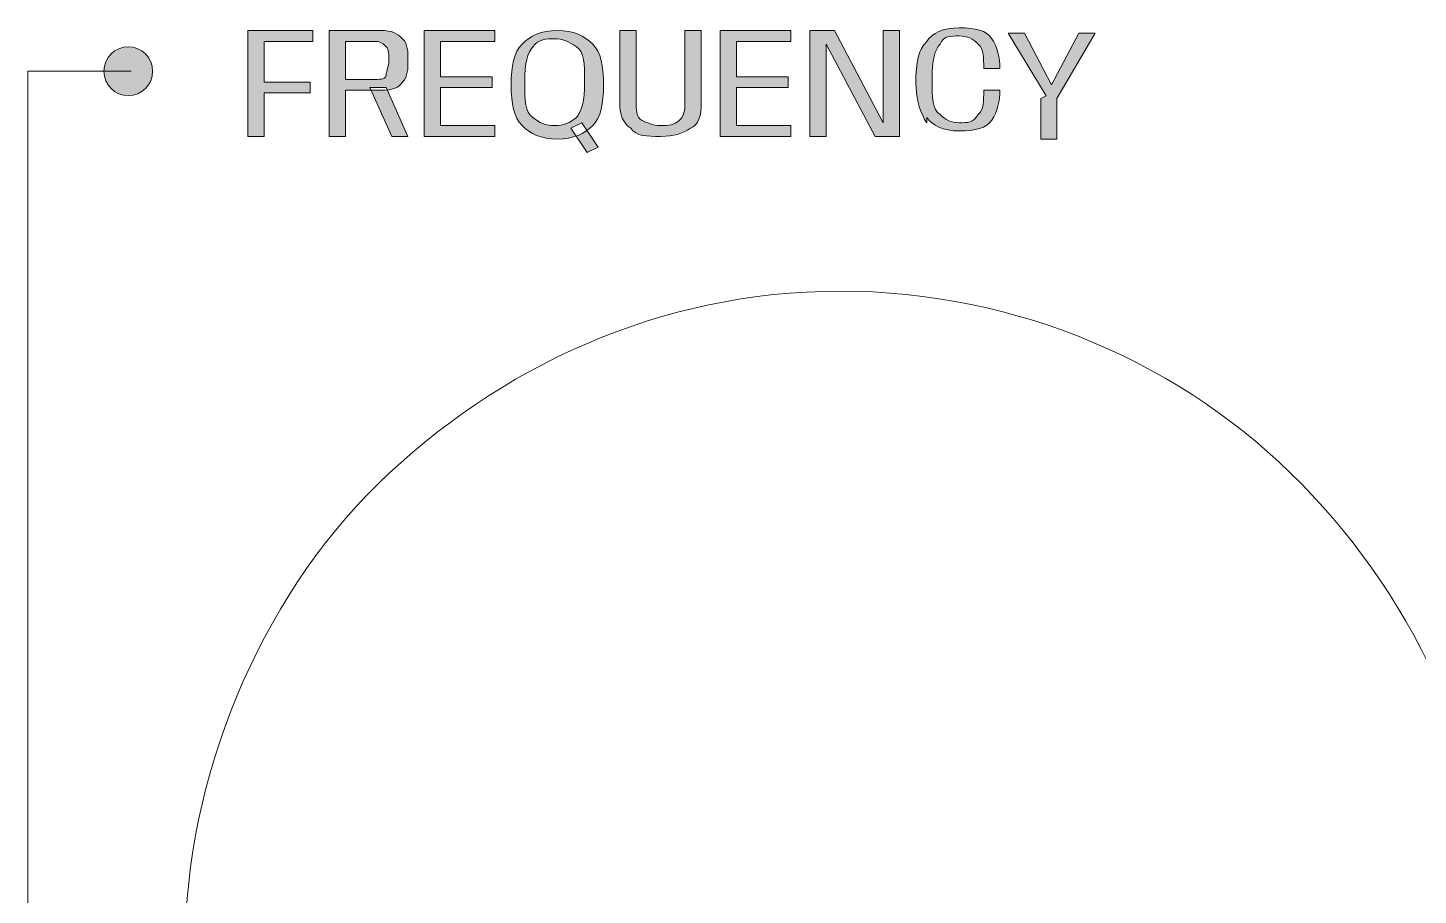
# Model space of a CAD drawing. Header units: millimetres. Extents: x 138 to 215, y 117 to 238.
# Drawn here: x 137.89 to 155.95, y 173.79 to 185.06 of the extents above; entities that cross this region are included whole.
import ezdxf

# ---------------------------------------------------------------- set-up
doc = ezdxf.new("R2010")
doc.units = ezdxf.units.MM
doc.header["$MEASUREMENT"] = 0
doc.layers.add('pink', color=7, linetype='Continuous', lineweight=0)

msp = doc.modelspace()

# ---------------------------------------------------------------- hatches: boundary and pattern name
at = {"layer": 'pink', "true_color": 0xf4a7b0, "transparency": 33554687}
h = msp.add_hatch(color=231, dxfattribs=at)
h.dxf.hatch_style = 2
h.paths.add_polyline_path([(140.75, 185.023), (141.596, 185.023), (141.596, 184.882), (140.961, 184.882), (140.961, 184.353), (141.561, 184.353), (141.561, 184.212), (140.961, 184.212), (140.961, 183.647), (140.75, 183.647)])
h = msp.add_hatch(color=231, dxfattribs=at)
h.dxf.hatch_style = 2
edge = h.paths.add_edge_path()
edge.add_spline(control_points=[(142.337, 184.282), (142.337, 184.282), (142.549, 184.282), (142.549, 184.282), (142.549, 184.282), (142.831, 183.647), (142.831, 183.647), (142.831, 183.647), (142.619, 183.647), (142.619, 183.647), (142.619, 183.647), (142.337, 184.282), (142.337, 184.282), (142.337, 184.282), (142.337, 184.282), (142.337, 184.282)], knot_values=[0, 0, 0, 0, 1, 1, 1, 2, 2, 2, 3, 3, 3, 4, 4, 4, 5, 5, 5, 5], degree=3, periodic=0)
edge = h.paths.add_edge_path()
edge.add_spline(control_points=[(142.408, 184.388), (142.478, 184.388), (142.549, 184.388), (142.549, 184.459), (142.549, 184.494), (142.584, 184.565), (142.584, 184.635), (142.584, 184.706), (142.584, 184.776), (142.549, 184.811), (142.513, 184.847), (142.478, 184.882), (142.408, 184.882), (142.408, 184.882), (142.02, 184.882), (142.02, 184.882), (142.02, 184.882), (142.02, 184.388), (142.02, 184.388), (142.02, 184.388), (142.408, 184.388), (142.408, 184.388), (142.408, 184.388), (142.408, 184.388), (142.408, 184.388)], knot_values=[0, 0, 0, 0, 1, 1, 1, 2, 2, 2, 3, 3, 3, 4, 4, 4, 5, 5, 5, 6, 6, 6, 7, 7, 7, 8, 8, 8, 8], degree=3, periodic=0)
edge.add_line((142.408, 184.388), (142.408, 184.388))
edge = h.paths.add_edge_path()
edge.add_spline(control_points=[(141.808, 185.023), (141.808, 185.023), (142.478, 185.023), (142.478, 185.023), (142.619, 185.023), (142.69, 184.988), (142.76, 184.917), (142.831, 184.847), (142.831, 184.741), (142.831, 184.635), (142.831, 184.529), (142.831, 184.423), (142.76, 184.353), (142.725, 184.282), (142.619, 184.247), (142.478, 184.247), (142.478, 184.247), (142.02, 184.247), (142.02, 184.247), (142.02, 184.247), (142.02, 183.647), (142.02, 183.647), (142.02, 183.647), (141.808, 183.647), (141.808, 183.647), (141.808, 183.647), (141.808, 185.023), (141.808, 185.023), (141.808, 185.023), (141.808, 185.023), (141.808, 185.023)], knot_values=[0, 0, 0, 0, 1, 1, 1, 2, 2, 2, 3, 3, 3, 4, 4, 4, 5, 5, 5, 6, 6, 6, 7, 7, 7, 8, 8, 8, 9, 9, 9, 10, 10, 10, 10], degree=3, periodic=0)
edge.add_line((141.808, 185.023), (141.808, 185.023))
h = msp.add_hatch(color=231, dxfattribs=at)
h.dxf.hatch_style = 2
h.paths.add_polyline_path([(143.043, 185.023), (143.96, 185.023), (143.96, 184.882), (143.254, 184.882), (143.254, 184.423), (143.925, 184.423), (143.925, 184.282), (143.254, 184.282), (143.254, 183.788), (143.96, 183.788), (143.96, 183.647), (143.043, 183.647), (143.043, 185.023)])
h = msp.add_hatch(color=231, dxfattribs=at)
h.dxf.hatch_style = 2
edge = h.paths.add_edge_path()
edge.add_spline(control_points=[(144.948, 183.753), (144.948, 183.753), (145.089, 183.824), (145.089, 183.824), (145.089, 183.824), (145.3, 183.506), (145.3, 183.506), (145.3, 183.506), (145.159, 183.436), (145.159, 183.436), (145.159, 183.436), (144.948, 183.753), (144.948, 183.753), (144.948, 183.753), (144.948, 183.753), (144.948, 183.753)], knot_values=[0, 0, 0, 0, 1, 1, 1, 2, 2, 2, 3, 3, 3, 4, 4, 4, 5, 5, 5, 5], degree=3, periodic=0)
edge = h.paths.add_edge_path()
edge.add_spline(control_points=[(145.018, 183.894), (145.089, 183.965), (145.124, 184.106), (145.124, 184.353), (145.124, 184.6), (145.124, 184.741), (145.018, 184.811), (144.912, 184.882), (144.842, 184.917), (144.736, 184.917), (144.63, 184.917), (144.524, 184.917), (144.454, 184.811), (144.383, 184.741), (144.348, 184.6), (144.348, 184.353), (144.348, 184.106), (144.348, 183.965), (144.454, 183.894), (144.524, 183.824), (144.63, 183.788), (144.736, 183.788), (144.842, 183.788), (144.948, 183.824), (145.018, 183.894), (145.018, 183.894), (145.018, 183.894), (145.018, 183.894)], knot_values=[0, 0, 0, 0, 1, 1, 1, 2, 2, 2, 3, 3, 3, 4, 4, 4, 5, 5, 5, 6, 6, 6, 7, 7, 7, 8, 8, 8, 9, 9, 9, 9], degree=3, periodic=0)
edge.add_line((145.018, 183.894), (145.018, 183.894))
edge = h.paths.add_edge_path()
edge.add_spline(control_points=[(144.313, 183.788), (144.207, 183.894), (144.171, 184.071), (144.171, 184.318), (144.171, 184.565), (144.207, 184.741), (144.313, 184.847), (144.418, 184.953), (144.56, 185.023), (144.771, 185.023), (144.983, 185.023), (145.124, 184.953), (145.23, 184.847), (145.336, 184.741), (145.371, 184.565), (145.371, 184.318), (145.371, 184.071), (145.336, 183.894), (145.23, 183.788), (145.124, 183.683), (144.983, 183.612), (144.771, 183.612), (144.56, 183.612), (144.418, 183.683), (144.313, 183.788)], knot_values=[0, 0, 0, 0, 1, 1, 1, 2, 2, 2, 3, 3, 3, 4, 4, 4, 5, 5, 5, 6, 6, 6, 7, 7, 7, 8, 8, 8, 8], degree=3, periodic=0)
edge.add_line((144.313, 183.788), (144.313, 183.788))
h = msp.add_hatch(color=231, dxfattribs=at)
h.dxf.hatch_style = 2
edge = h.paths.add_edge_path()
edge.add_spline(control_points=[(145.724, 183.753), (145.618, 183.824), (145.583, 183.93), (145.583, 184.071), (145.583, 184.071), (145.583, 185.023), (145.583, 185.023), (145.583, 185.023), (145.794, 185.023), (145.794, 185.023), (145.794, 185.023), (145.794, 184.106), (145.794, 184.106), (145.794, 184), (145.794, 183.894), (145.865, 183.859), (145.935, 183.824), (146.006, 183.788), (146.112, 183.788), (146.218, 183.788), (146.288, 183.788), (146.359, 183.859), (146.429, 183.93), (146.429, 184), (146.429, 184.106), (146.429, 184.106), (146.429, 185.023), (146.429, 185.023), (146.429, 185.023), (146.641, 185.023), (146.641, 185.023), (146.641, 185.023), (146.641, 184.071), (146.641, 184.071), (146.641, 183.93), (146.606, 183.788), (146.5, 183.753), (146.394, 183.683), (146.288, 183.647), (146.112, 183.647), (145.935, 183.647), (145.794, 183.647), (145.724, 183.753)], knot_values=[0, 0, 0, 0, 1, 1, 1, 2, 2, 2, 3, 3, 3, 4, 4, 4, 5, 5, 5, 6, 6, 6, 7, 7, 7, 8, 8, 8, 9, 9, 9, 10, 10, 10, 11, 11, 11, 12, 12, 12, 13, 13, 13, 14, 14, 14, 14], degree=3, periodic=0)
h = msp.add_hatch(color=231, dxfattribs=at)
h.dxf.hatch_style = 2
h.paths.add_polyline_path([(146.888, 185.023), (147.805, 185.023), (147.805, 184.882), (147.1, 184.882), (147.1, 184.423), (147.77, 184.423), (147.77, 184.282), (147.1, 184.282), (147.1, 183.788), (147.805, 183.788), (147.805, 183.647), (146.888, 183.647), (146.888, 185.023)])
h = msp.add_hatch(color=231, dxfattribs=at)
h.dxf.hatch_style = 2
h.paths.add_polyline_path([(148.052, 185.023), (148.37, 185.023), (149.005, 183.824), (149.005, 185.023), (149.216, 185.023), (149.216, 183.647), (148.899, 183.647), (148.264, 184.847), (148.264, 183.647), (148.052, 183.647)])
h = msp.add_hatch(color=231, dxfattribs=at)
h.dxf.hatch_style = 2
edge = h.paths.add_edge_path()
edge.add_spline(control_points=[(149.569, 183.824), (149.498, 183.93), (149.428, 184.106), (149.428, 184.353), (149.428, 184.6), (149.463, 184.776), (149.569, 184.882), (149.64, 184.988), (149.781, 185.058), (149.992, 185.058), (150.204, 185.058), (150.345, 185.023), (150.416, 184.917), (150.486, 184.811), (150.521, 184.67), (150.521, 184.529), (150.521, 184.529), (150.31, 184.529), (150.31, 184.529), (150.31, 184.67), (150.31, 184.776), (150.239, 184.847), (150.169, 184.917), (150.098, 184.953), (149.992, 184.953), (149.886, 184.953), (149.781, 184.953), (149.745, 184.847), (149.675, 184.776), (149.64, 184.635), (149.64, 184.388), (149.64, 184.141), (149.64, 184), (149.745, 183.93), (149.816, 183.859), (149.886, 183.824), (149.992, 183.824), (150.098, 183.824), (150.169, 183.824), (150.239, 183.93), (150.31, 184), (150.31, 184.106), (150.31, 184.247), (150.31, 184.247), (150.521, 184.247), (150.521, 184.247), (150.521, 184.106), (150.486, 183.965), (150.416, 183.859), (150.345, 183.753), (150.204, 183.718), (149.992, 183.718), (149.781, 183.718), (149.64, 183.788), (149.569, 183.894), (149.569, 183.894), (149.569, 183.824), (149.569, 183.824)], knot_values=[0, 0, 0, 0, 1, 1, 1, 2, 2, 2, 3, 3, 3, 4, 4, 4, 5, 5, 5, 6, 6, 6, 7, 7, 7, 8, 8, 8, 9, 9, 9, 10, 10, 10, 11, 11, 11, 12, 12, 12, 13, 13, 13, 14, 14, 14, 15, 15, 15, 16, 16, 16, 17, 17, 17, 18, 18, 18, 19, 19, 19, 19], degree=3, periodic=0)
h = msp.add_hatch(color=231, dxfattribs=at)
h.dxf.hatch_style = 2
h.paths.add_polyline_path([(151.121, 184.176), (150.627, 184.988), (150.839, 184.988), (151.192, 184.318), (151.545, 184.988), (151.756, 184.988), (151.262, 184.141), (151.262, 183.612), (151.051, 183.612), (151.051, 184.141)])
h = msp.add_hatch(color=231, dxfattribs=at)
h.dxf.hatch_style = 2
edge = h.paths.add_edge_path()
edge.add_arc((139.197, 184.494), 0.317, 0, 360)

# ---------------------------------------------------------------- linework, layer by layer
at = {"layer": 'pink', "color": 18, "lineweight": 0, "true_color": 0x000000}
for points in [[(140.75, 185.023), (141.596, 185.023), (141.596, 184.882), (140.961, 184.882), (140.961, 184.353), (141.561, 184.353), (141.561, 184.212), (140.961, 184.212), (140.961, 183.647), (140.75, 183.647)], [(140.75, 185.023), (141.596, 185.023), (141.596, 184.882), (140.961, 184.882), (140.961, 184.353), (141.561, 184.353), (141.561, 184.212), (140.961, 184.212), (140.961, 183.647), (140.75, 183.647)], [(143.043, 185.023), (143.96, 185.023), (143.96, 184.882), (143.254, 184.882), (143.254, 184.423), (143.925, 184.423), (143.925, 184.282), (143.254, 184.282), (143.254, 183.788), (143.96, 183.788), (143.96, 183.647), (143.043, 183.647), (143.043, 185.023)], [(143.043, 185.023), (143.96, 185.023), (143.96, 184.882), (143.254, 184.882), (143.254, 184.423), (143.925, 184.423), (143.925, 184.282), (143.254, 184.282), (143.254, 183.788), (143.96, 183.788), (143.96, 183.647), (143.043, 183.647), (143.043, 185.023)], [(146.888, 185.023), (147.805, 185.023), (147.805, 184.882), (147.1, 184.882), (147.1, 184.423), (147.77, 184.423), (147.77, 184.282), (147.1, 184.282), (147.1, 183.788), (147.805, 183.788), (147.805, 183.647), (146.888, 183.647), (146.888, 185.023)], [(146.888, 185.023), (147.805, 185.023), (147.805, 184.882), (147.1, 184.882), (147.1, 184.423), (147.77, 184.423), (147.77, 184.282), (147.1, 184.282), (147.1, 183.788), (147.805, 183.788), (147.805, 183.647), (146.888, 183.647), (146.888, 185.023)], [(148.052, 185.023), (148.37, 185.023), (149.005, 183.824), (149.005, 183.824), (149.005, 185.023), (149.216, 185.023), (149.216, 183.647), (148.899, 183.647), (148.264, 184.847), (148.264, 184.847), (148.264, 183.647), (148.052, 183.647)], [(148.052, 185.023), (148.37, 185.023), (149.005, 183.824), (149.005, 183.824), (149.005, 185.023), (149.216, 185.023), (149.216, 183.647), (148.899, 183.647), (148.264, 184.847), (148.264, 184.847), (148.264, 183.647), (148.052, 183.647)], [(151.121, 184.176), (150.627, 184.988), (150.839, 184.988), (151.192, 184.318), (151.192, 184.318), (151.545, 184.988), (151.756, 184.988), (151.262, 184.141), (151.262, 183.612), (151.051, 183.612), (151.051, 184.141)], [(151.121, 184.176), (150.627, 184.988), (150.839, 184.988), (151.192, 184.318), (151.192, 184.318), (151.545, 184.988), (151.756, 184.988), (151.262, 184.141), (151.262, 183.612), (151.051, 183.612), (151.051, 184.141)], [(142.337, 184.282), (142.549, 184.282), (142.831, 183.647), (142.619, 183.647)], [(142.337, 184.282), (142.549, 184.282), (142.831, 183.647), (142.619, 183.647)], [(144.948, 183.753), (145.089, 183.824), (145.3, 183.506), (145.159, 183.436)], [(144.948, 183.753), (145.089, 183.824), (145.3, 183.506), (145.159, 183.436)]]:
    msp.add_lwpolyline(points, close=True, dxfattribs=at)
at = {"layer": 'pink'}
for points in [[(140.75, 185.023), (141.596, 185.023), (141.596, 184.882), (140.961, 184.882), (140.961, 184.353), (141.561, 184.353), (141.561, 184.212), (140.961, 184.212), (140.961, 183.647), (140.75, 183.647)], [(143.043, 185.023), (143.96, 185.023), (143.96, 184.882), (143.254, 184.882), (143.254, 184.423), (143.925, 184.423), (143.925, 184.282), (143.254, 184.282), (143.254, 183.788), (143.96, 183.788), (143.96, 183.647), (143.043, 183.647), (143.043, 185.023)], [(146.888, 185.023), (147.805, 185.023), (147.805, 184.882), (147.1, 184.882), (147.1, 184.423), (147.77, 184.423), (147.77, 184.282), (147.1, 184.282), (147.1, 183.788), (147.805, 183.788), (147.805, 183.647), (146.888, 183.647), (146.888, 185.023)], [(148.052, 185.023), (148.37, 185.023), (149.005, 183.824), (149.005, 185.023), (149.216, 185.023), (149.216, 183.647), (148.899, 183.647), (148.264, 184.847), (148.264, 183.647), (148.052, 183.647)], [(151.121, 184.176), (150.627, 184.988), (150.839, 184.988), (151.192, 184.318), (151.545, 184.988), (151.756, 184.988), (151.262, 184.141), (151.262, 183.612), (151.051, 183.612), (151.051, 184.141)]]:
    msp.add_lwpolyline(points, close=True, dxfattribs=at)
at = {"layer": 'pink', "color": 231, "lineweight": 18, "true_color": 0xf4a7b0}
msp.add_lwpolyline([(155.778, 126.391), (155.778, 125.227), (137.892, 125.227), (137.892, 184.494), (139.233, 184.494)], dxfattribs=at)
at = {"layer": 'pink', "color": 18, "lineweight": 0, "true_color": 0x000000}
msp.add_circle((139.197, 184.494), 0.317, dxfattribs=at)
msp.add_circle((139.197, 184.494), 0.317, dxfattribs=at)
at = {"layer": 'pink'}
msp.add_circle((139.197, 184.494), 0.317, dxfattribs=at)
at = {"layer": 'pink', "color": 18, "lineweight": 0, "true_color": 0x000000}
for points, knots in [([(141.808, 185.023), (141.808, 185.023), (142.478, 185.023), (142.478, 185.023), (142.619, 185.023), (142.69, 184.988), (142.76, 184.917), (142.831, 184.847), (142.831, 184.741), (142.831, 184.635), (142.831, 184.529), (142.831, 184.423), (142.76, 184.353), (142.725, 184.282), (142.619, 184.247), (142.478, 184.247), (142.478, 184.247), (142.02, 184.247), (142.02, 184.247), (142.02, 184.247), (142.02, 183.647), (142.02, 183.647), (142.02, 183.647), (141.808, 183.647), (141.808, 183.647), (141.808, 183.647), (141.808, 185.023), (141.808, 185.023), (141.808, 185.023), (141.808, 185.023), (141.808, 185.023)], [0, 0, 0, 0, 1, 1, 1, 2, 2, 2, 3, 3, 3, 4, 4, 4, 5, 5, 5, 6, 6, 6, 7, 7, 7, 8, 8, 8, 9, 9, 9, 10, 10, 10, 10]), ([(141.808, 185.023), (141.808, 185.023), (142.478, 185.023), (142.478, 185.023), (142.619, 185.023), (142.69, 184.988), (142.76, 184.917), (142.831, 184.847), (142.831, 184.741), (142.831, 184.635), (142.831, 184.529), (142.831, 184.423), (142.76, 184.353), (142.725, 184.282), (142.619, 184.247), (142.478, 184.247), (142.478, 184.247), (142.02, 184.247), (142.02, 184.247), (142.02, 184.247), (142.02, 183.647), (142.02, 183.647), (142.02, 183.647), (141.808, 183.647), (141.808, 183.647), (141.808, 183.647), (141.808, 185.023), (141.808, 185.023), (141.808, 185.023), (141.808, 185.023), (141.808, 185.023)], [0, 0, 0, 0, 1, 1, 1, 2, 2, 2, 3, 3, 3, 4, 4, 4, 5, 5, 5, 6, 6, 6, 7, 7, 7, 8, 8, 8, 9, 9, 9, 10, 10, 10, 10]), ([(144.313, 183.788), (144.207, 183.894), (144.171, 184.071), (144.171, 184.318), (144.171, 184.565), (144.207, 184.741), (144.313, 184.847), (144.418, 184.953), (144.56, 185.023), (144.771, 185.023), (144.983, 185.023), (145.124, 184.953), (145.23, 184.847), (145.336, 184.741), (145.371, 184.565), (145.371, 184.318), (145.371, 184.071), (145.336, 183.894), (145.23, 183.788), (145.124, 183.683), (144.983, 183.612), (144.771, 183.612), (144.56, 183.612), (144.418, 183.683), (144.313, 183.788)], [0, 0, 0, 0, 1, 1, 1, 2, 2, 2, 3, 3, 3, 4, 4, 4, 5, 5, 5, 6, 6, 6, 7, 7, 7, 8, 8, 8, 8]), ([(144.313, 183.788), (144.207, 183.894), (144.171, 184.071), (144.171, 184.318), (144.171, 184.565), (144.207, 184.741), (144.313, 184.847), (144.418, 184.953), (144.56, 185.023), (144.771, 185.023), (144.983, 185.023), (145.124, 184.953), (145.23, 184.847), (145.336, 184.741), (145.371, 184.565), (145.371, 184.318), (145.371, 184.071), (145.336, 183.894), (145.23, 183.788), (145.124, 183.683), (144.983, 183.612), (144.771, 183.612), (144.56, 183.612), (144.418, 183.683), (144.313, 183.788)], [0, 0, 0, 0, 1, 1, 1, 2, 2, 2, 3, 3, 3, 4, 4, 4, 5, 5, 5, 6, 6, 6, 7, 7, 7, 8, 8, 8, 8]), ([(145.724, 183.753), (145.618, 183.824), (145.583, 183.93), (145.583, 184.071), (145.583, 184.071), (145.583, 185.023), (145.583, 185.023), (145.583, 185.023), (145.794, 185.023), (145.794, 185.023), (145.794, 185.023), (145.794, 184.106), (145.794, 184.106), (145.794, 184), (145.794, 183.894), (145.865, 183.859), (145.935, 183.824), (146.006, 183.788), (146.112, 183.788), (146.218, 183.788), (146.288, 183.788), (146.359, 183.859), (146.429, 183.93), (146.429, 184), (146.429, 184.106), (146.429, 184.106), (146.429, 185.023), (146.429, 185.023), (146.429, 185.023), (146.641, 185.023), (146.641, 185.023), (146.641, 185.023), (146.641, 184.071), (146.641, 184.071), (146.641, 183.93), (146.606, 183.788), (146.5, 183.753), (146.394, 183.683), (146.288, 183.647), (146.112, 183.647), (145.935, 183.647), (145.794, 183.647), (145.724, 183.753)], [0, 0, 0, 0, 1, 1, 1, 2, 2, 2, 3, 3, 3, 4, 4, 4, 5, 5, 5, 6, 6, 6, 7, 7, 7, 8, 8, 8, 9, 9, 9, 10, 10, 10, 11, 11, 11, 12, 12, 12, 13, 13, 13, 14, 14, 14, 14]), ([(145.724, 183.753), (145.618, 183.824), (145.583, 183.93), (145.583, 184.071), (145.583, 184.071), (145.583, 185.023), (145.583, 185.023), (145.583, 185.023), (145.794, 185.023), (145.794, 185.023), (145.794, 185.023), (145.794, 184.106), (145.794, 184.106), (145.794, 184), (145.794, 183.894), (145.865, 183.859), (145.935, 183.824), (146.006, 183.788), (146.112, 183.788), (146.218, 183.788), (146.288, 183.788), (146.359, 183.859), (146.429, 183.93), (146.429, 184), (146.429, 184.106), (146.429, 184.106), (146.429, 185.023), (146.429, 185.023), (146.429, 185.023), (146.641, 185.023), (146.641, 185.023), (146.641, 185.023), (146.641, 184.071), (146.641, 184.071), (146.641, 183.93), (146.606, 183.788), (146.5, 183.753), (146.394, 183.683), (146.288, 183.647), (146.112, 183.647), (145.935, 183.647), (145.794, 183.647), (145.724, 183.753)], [0, 0, 0, 0, 1, 1, 1, 2, 2, 2, 3, 3, 3, 4, 4, 4, 5, 5, 5, 6, 6, 6, 7, 7, 7, 8, 8, 8, 9, 9, 9, 10, 10, 10, 11, 11, 11, 12, 12, 12, 13, 13, 13, 14, 14, 14, 14]), ([(149.569, 183.824), (149.498, 183.93), (149.428, 184.106), (149.428, 184.353), (149.428, 184.6), (149.463, 184.776), (149.569, 184.882), (149.64, 184.988), (149.781, 185.058), (149.992, 185.058), (150.204, 185.058), (150.345, 185.023), (150.416, 184.917), (150.486, 184.811), (150.521, 184.67), (150.521, 184.529), (150.521, 184.529), (150.31, 184.529), (150.31, 184.529), (150.31, 184.67), (150.31, 184.776), (150.239, 184.847), (150.169, 184.917), (150.098, 184.953), (149.992, 184.953), (149.886, 184.953), (149.781, 184.953), (149.745, 184.847), (149.675, 184.776), (149.64, 184.635), (149.64, 184.388), (149.64, 184.141), (149.64, 184), (149.745, 183.93), (149.816, 183.859), (149.886, 183.824), (149.992, 183.824), (150.098, 183.824), (150.169, 183.824), (150.239, 183.93), (150.31, 184), (150.31, 184.106), (150.31, 184.247), (150.31, 184.247), (150.521, 184.247), (150.521, 184.247), (150.521, 184.106), (150.486, 183.965), (150.416, 183.859), (150.345, 183.753), (150.204, 183.718), (149.992, 183.718), (149.781, 183.718), (149.64, 183.788), (149.569, 183.894), (149.569, 183.894), (149.569, 183.824), (149.569, 183.824)], [0, 0, 0, 0, 1, 1, 1, 2, 2, 2, 3, 3, 3, 4, 4, 4, 5, 5, 5, 6, 6, 6, 7, 7, 7, 8, 8, 8, 9, 9, 9, 10, 10, 10, 11, 11, 11, 12, 12, 12, 13, 13, 13, 14, 14, 14, 15, 15, 15, 16, 16, 16, 17, 17, 17, 18, 18, 18, 19, 19, 19, 19]), ([(149.569, 183.824), (149.498, 183.93), (149.428, 184.106), (149.428, 184.353), (149.428, 184.6), (149.463, 184.776), (149.569, 184.882), (149.64, 184.988), (149.781, 185.058), (149.992, 185.058), (150.204, 185.058), (150.345, 185.023), (150.416, 184.917), (150.486, 184.811), (150.521, 184.67), (150.521, 184.529), (150.521, 184.529), (150.31, 184.529), (150.31, 184.529), (150.31, 184.67), (150.31, 184.776), (150.239, 184.847), (150.169, 184.917), (150.098, 184.953), (149.992, 184.953), (149.886, 184.953), (149.781, 184.953), (149.745, 184.847), (149.675, 184.776), (149.64, 184.635), (149.64, 184.388), (149.64, 184.141), (149.64, 184), (149.745, 183.93), (149.816, 183.859), (149.886, 183.824), (149.992, 183.824), (150.098, 183.824), (150.169, 183.824), (150.239, 183.93), (150.31, 184), (150.31, 184.106), (150.31, 184.247), (150.31, 184.247), (150.521, 184.247), (150.521, 184.247), (150.521, 184.106), (150.486, 183.965), (150.416, 183.859), (150.345, 183.753), (150.204, 183.718), (149.992, 183.718), (149.781, 183.718), (149.64, 183.788), (149.569, 183.894), (149.569, 183.894), (149.569, 183.824), (149.569, 183.824)], [0, 0, 0, 0, 1, 1, 1, 2, 2, 2, 3, 3, 3, 4, 4, 4, 5, 5, 5, 6, 6, 6, 7, 7, 7, 8, 8, 8, 9, 9, 9, 10, 10, 10, 11, 11, 11, 12, 12, 12, 13, 13, 13, 14, 14, 14, 15, 15, 15, 16, 16, 16, 17, 17, 17, 18, 18, 18, 19, 19, 19, 19]), ([(142.408, 184.388), (142.478, 184.388), (142.549, 184.388), (142.549, 184.459), (142.549, 184.494), (142.584, 184.565), (142.584, 184.635), (142.584, 184.706), (142.584, 184.776), (142.549, 184.811), (142.513, 184.847), (142.478, 184.882), (142.408, 184.882), (142.408, 184.882), (142.02, 184.882), (142.02, 184.882), (142.02, 184.882), (142.02, 184.388), (142.02, 184.388), (142.02, 184.388), (142.408, 184.388), (142.408, 184.388)], [0, 0, 0, 0, 1, 1, 1, 2, 2, 2, 3, 3, 3, 4, 4, 4, 5, 5, 5, 6, 6, 6, 7, 7, 7, 7]), ([(142.408, 184.388), (142.478, 184.388), (142.549, 184.388), (142.549, 184.459), (142.549, 184.494), (142.584, 184.565), (142.584, 184.635), (142.584, 184.706), (142.584, 184.776), (142.549, 184.811), (142.513, 184.847), (142.478, 184.882), (142.408, 184.882), (142.408, 184.882), (142.02, 184.882), (142.02, 184.882), (142.02, 184.882), (142.02, 184.388), (142.02, 184.388), (142.02, 184.388), (142.408, 184.388), (142.408, 184.388)], [0, 0, 0, 0, 1, 1, 1, 2, 2, 2, 3, 3, 3, 4, 4, 4, 5, 5, 5, 6, 6, 6, 7, 7, 7, 7]), ([(145.018, 183.894), (145.089, 183.965), (145.124, 184.106), (145.124, 184.353), (145.124, 184.6), (145.124, 184.741), (145.018, 184.811), (144.912, 184.882), (144.842, 184.917), (144.736, 184.917), (144.63, 184.917), (144.524, 184.917), (144.454, 184.811), (144.383, 184.741), (144.348, 184.6), (144.348, 184.353), (144.348, 184.106), (144.348, 183.965), (144.454, 183.894), (144.524, 183.824), (144.63, 183.788), (144.736, 183.788), (144.842, 183.788), (144.948, 183.824), (145.018, 183.894)], [0, 0, 0, 0, 1, 1, 1, 2, 2, 2, 3, 3, 3, 4, 4, 4, 5, 5, 5, 6, 6, 6, 7, 7, 7, 8, 8, 8, 8]), ([(145.018, 183.894), (145.089, 183.965), (145.124, 184.106), (145.124, 184.353), (145.124, 184.6), (145.124, 184.741), (145.018, 184.811), (144.912, 184.882), (144.842, 184.917), (144.736, 184.917), (144.63, 184.917), (144.524, 184.917), (144.454, 184.811), (144.383, 184.741), (144.348, 184.6), (144.348, 184.353), (144.348, 184.106), (144.348, 183.965), (144.454, 183.894), (144.524, 183.824), (144.63, 183.788), (144.736, 183.788), (144.842, 183.788), (144.948, 183.824), (145.018, 183.894)], [0, 0, 0, 0, 1, 1, 1, 2, 2, 2, 3, 3, 3, 4, 4, 4, 5, 5, 5, 6, 6, 6, 7, 7, 7, 8, 8, 8, 8])]:
    msp.add_open_spline(points, degree=3, knots=knots, dxfattribs=at)
at = {"layer": 'pink'}
for points, knots in [([(141.808, 185.023), (141.808, 185.023), (142.478, 185.023), (142.478, 185.023), (142.619, 185.023), (142.69, 184.988), (142.76, 184.917), (142.831, 184.847), (142.831, 184.741), (142.831, 184.635), (142.831, 184.529), (142.831, 184.423), (142.76, 184.353), (142.725, 184.282), (142.619, 184.247), (142.478, 184.247), (142.478, 184.247), (142.02, 184.247), (142.02, 184.247), (142.02, 184.247), (142.02, 183.647), (142.02, 183.647), (142.02, 183.647), (141.808, 183.647), (141.808, 183.647), (141.808, 183.647), (141.808, 185.023), (141.808, 185.023), (141.808, 185.023), (141.808, 185.023), (141.808, 185.023)], [0, 0, 0, 0, 1, 1, 1, 2, 2, 2, 3, 3, 3, 4, 4, 4, 5, 5, 5, 6, 6, 6, 7, 7, 7, 8, 8, 8, 9, 9, 9, 10, 10, 10, 10]), ([(144.313, 183.788), (144.207, 183.894), (144.171, 184.071), (144.171, 184.318), (144.171, 184.565), (144.207, 184.741), (144.313, 184.847), (144.418, 184.953), (144.56, 185.023), (144.771, 185.023), (144.983, 185.023), (145.124, 184.953), (145.23, 184.847), (145.336, 184.741), (145.371, 184.565), (145.371, 184.318), (145.371, 184.071), (145.336, 183.894), (145.23, 183.788), (145.124, 183.683), (144.983, 183.612), (144.771, 183.612), (144.56, 183.612), (144.418, 183.683), (144.313, 183.788)], [0, 0, 0, 0, 1, 1, 1, 2, 2, 2, 3, 3, 3, 4, 4, 4, 5, 5, 5, 6, 6, 6, 7, 7, 7, 8, 8, 8, 8]), ([(145.724, 183.753), (145.618, 183.824), (145.583, 183.93), (145.583, 184.071), (145.583, 184.071), (145.583, 185.023), (145.583, 185.023), (145.583, 185.023), (145.794, 185.023), (145.794, 185.023), (145.794, 185.023), (145.794, 184.106), (145.794, 184.106), (145.794, 184), (145.794, 183.894), (145.865, 183.859), (145.935, 183.824), (146.006, 183.788), (146.112, 183.788), (146.218, 183.788), (146.288, 183.788), (146.359, 183.859), (146.429, 183.93), (146.429, 184), (146.429, 184.106), (146.429, 184.106), (146.429, 185.023), (146.429, 185.023), (146.429, 185.023), (146.641, 185.023), (146.641, 185.023), (146.641, 185.023), (146.641, 184.071), (146.641, 184.071), (146.641, 183.93), (146.606, 183.788), (146.5, 183.753), (146.394, 183.683), (146.288, 183.647), (146.112, 183.647), (145.935, 183.647), (145.794, 183.647), (145.724, 183.753)], [0, 0, 0, 0, 1, 1, 1, 2, 2, 2, 3, 3, 3, 4, 4, 4, 5, 5, 5, 6, 6, 6, 7, 7, 7, 8, 8, 8, 9, 9, 9, 10, 10, 10, 11, 11, 11, 12, 12, 12, 13, 13, 13, 14, 14, 14, 14]), ([(149.569, 183.824), (149.498, 183.93), (149.428, 184.106), (149.428, 184.353), (149.428, 184.6), (149.463, 184.776), (149.569, 184.882), (149.64, 184.988), (149.781, 185.058), (149.992, 185.058), (150.204, 185.058), (150.345, 185.023), (150.416, 184.917), (150.486, 184.811), (150.521, 184.67), (150.521, 184.529), (150.521, 184.529), (150.31, 184.529), (150.31, 184.529), (150.31, 184.67), (150.31, 184.776), (150.239, 184.847), (150.169, 184.917), (150.098, 184.953), (149.992, 184.953), (149.886, 184.953), (149.781, 184.953), (149.745, 184.847), (149.675, 184.776), (149.64, 184.635), (149.64, 184.388), (149.64, 184.141), (149.64, 184), (149.745, 183.93), (149.816, 183.859), (149.886, 183.824), (149.992, 183.824), (150.098, 183.824), (150.169, 183.824), (150.239, 183.93), (150.31, 184), (150.31, 184.106), (150.31, 184.247), (150.31, 184.247), (150.521, 184.247), (150.521, 184.247), (150.521, 184.106), (150.486, 183.965), (150.416, 183.859), (150.345, 183.753), (150.204, 183.718), (149.992, 183.718), (149.781, 183.718), (149.64, 183.788), (149.569, 183.894), (149.569, 183.894), (149.569, 183.824), (149.569, 183.824)], [0, 0, 0, 0, 1, 1, 1, 2, 2, 2, 3, 3, 3, 4, 4, 4, 5, 5, 5, 6, 6, 6, 7, 7, 7, 8, 8, 8, 9, 9, 9, 10, 10, 10, 11, 11, 11, 12, 12, 12, 13, 13, 13, 14, 14, 14, 15, 15, 15, 16, 16, 16, 17, 17, 17, 18, 18, 18, 19, 19, 19, 19]), ([(142.408, 184.388), (142.478, 184.388), (142.549, 184.388), (142.549, 184.459), (142.549, 184.494), (142.584, 184.565), (142.584, 184.635), (142.584, 184.706), (142.584, 184.776), (142.549, 184.811), (142.513, 184.847), (142.478, 184.882), (142.408, 184.882), (142.408, 184.882), (142.02, 184.882), (142.02, 184.882), (142.02, 184.882), (142.02, 184.388), (142.02, 184.388), (142.02, 184.388), (142.408, 184.388), (142.408, 184.388), (142.408, 184.388), (142.408, 184.388), (142.408, 184.388)], [0, 0, 0, 0, 1, 1, 1, 2, 2, 2, 3, 3, 3, 4, 4, 4, 5, 5, 5, 6, 6, 6, 7, 7, 7, 8, 8, 8, 8]), ([(145.018, 183.894), (145.089, 183.965), (145.124, 184.106), (145.124, 184.353), (145.124, 184.6), (145.124, 184.741), (145.018, 184.811), (144.912, 184.882), (144.842, 184.917), (144.736, 184.917), (144.63, 184.917), (144.524, 184.917), (144.454, 184.811), (144.383, 184.741), (144.348, 184.6), (144.348, 184.353), (144.348, 184.106), (144.348, 183.965), (144.454, 183.894), (144.524, 183.824), (144.63, 183.788), (144.736, 183.788), (144.842, 183.788), (144.948, 183.824), (145.018, 183.894), (145.018, 183.894), (145.018, 183.894), (145.018, 183.894)], [0, 0, 0, 0, 1, 1, 1, 2, 2, 2, 3, 3, 3, 4, 4, 4, 5, 5, 5, 6, 6, 6, 7, 7, 7, 8, 8, 8, 9, 9, 9, 9]), ([(142.337, 184.282), (142.337, 184.282), (142.549, 184.282), (142.549, 184.282), (142.549, 184.282), (142.831, 183.647), (142.831, 183.647), (142.831, 183.647), (142.619, 183.647), (142.619, 183.647), (142.619, 183.647), (142.337, 184.282), (142.337, 184.282), (142.337, 184.282), (142.337, 184.282), (142.337, 184.282)], [0, 0, 0, 0, 1, 1, 1, 2, 2, 2, 3, 3, 3, 4, 4, 4, 5, 5, 5, 5]), ([(144.948, 183.753), (144.948, 183.753), (145.089, 183.824), (145.089, 183.824), (145.089, 183.824), (145.3, 183.506), (145.3, 183.506), (145.3, 183.506), (145.159, 183.436), (145.159, 183.436), (145.159, 183.436), (144.948, 183.753), (144.948, 183.753), (144.948, 183.753), (144.948, 183.753), (144.948, 183.753)], [0, 0, 0, 0, 1, 1, 1, 2, 2, 2, 3, 3, 3, 4, 4, 4, 5, 5, 5, 5])]:
    msp.add_open_spline(points, degree=3, knots=knots, dxfattribs=at)
at = {"layer": 'pink', "color": 231, "lineweight": 18, "true_color": 0xf4a7b0}
msp.add_open_spline([(142.09, 167.49), (140.75, 169.007), (139.938, 170.983), (139.938, 173.135), (139.938, 175.286), (140.891, 177.615), (142.443, 179.132), (143.995, 180.649), (146.112, 181.636), (148.44, 181.636), (150.768, 181.636), (152.92, 180.684), (154.437, 179.132), (155.954, 177.58), (156.942, 175.463), (156.942, 173.135), (156.942, 170.806), (156.131, 169.007), (154.79, 167.49)], degree=3, knots=[0, 0, 0, 0, 1, 1, 1, 2, 2, 2, 3, 3, 3, 4, 4, 4, 5, 5, 5, 6, 6, 6, 6], dxfattribs=at)

doc.saveas('drawing.dxf')
